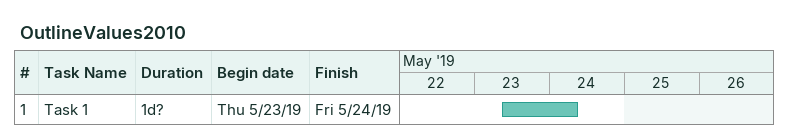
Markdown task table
OutlineValues2010

| ID | Task | Duration | Start | Finish |
|---|---|---|---|---|
| 1 | Task 1 | 1d? | 2019-05-23 | 2019-05-24 |
